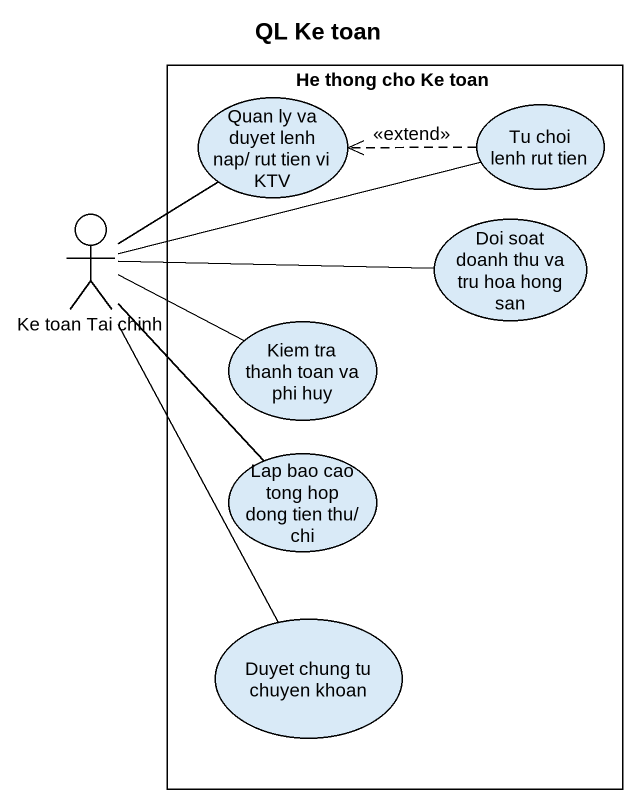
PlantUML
@startuml
title QL Ke toan
rectangle "He thong cho Ke toan" as He_thong_cho_Ke_toan {
  usecase "Quan ly va duyet lenh nap/ rut tien vi KTV" as Quan_ly_va_duyet_lenh_nap
  usecase "Tu choi lenh rut tien" as Tu_choi_lenh_rut_tien
  usecase "Doi soat doanh thu va tru hoa hong san" as Doi_soat_doanh_thu_va_tru
  usecase "Kiem tra thanh toan va phi huy" as Kiem_tra_thanh_toan_va_phi
  usecase "Lap bao cao tong hop dong tien thu/ chi" as Lap_bao_cao_tong_hop_dong
  usecase "Duyet chung tu chuyen khoan" as Duyet_chung_tu_chuyen_khoan
}
actor "Ke toan Tai chinh" as Ke_toan_Tai_chinh
Tu_choi_lenh_rut_tien .left.> Quan_ly_va_duyet_lenh_nap : <<extend>>
Ke_toan_Tai_chinh -up- Quan_ly_va_duyet_lenh_nap
Ke_toan_Tai_chinh -right- Tu_choi_lenh_rut_tien
Ke_toan_Tai_chinh -right- Doi_soat_doanh_thu_va_tru
Ke_toan_Tai_chinh -right- Kiem_tra_thanh_toan_va_phi
Ke_toan_Tai_chinh -- Lap_bao_cao_tong_hop_dong
Ke_toan_Tai_chinh -- Duyet_chung_tu_chuyen_khoan
@enduml
